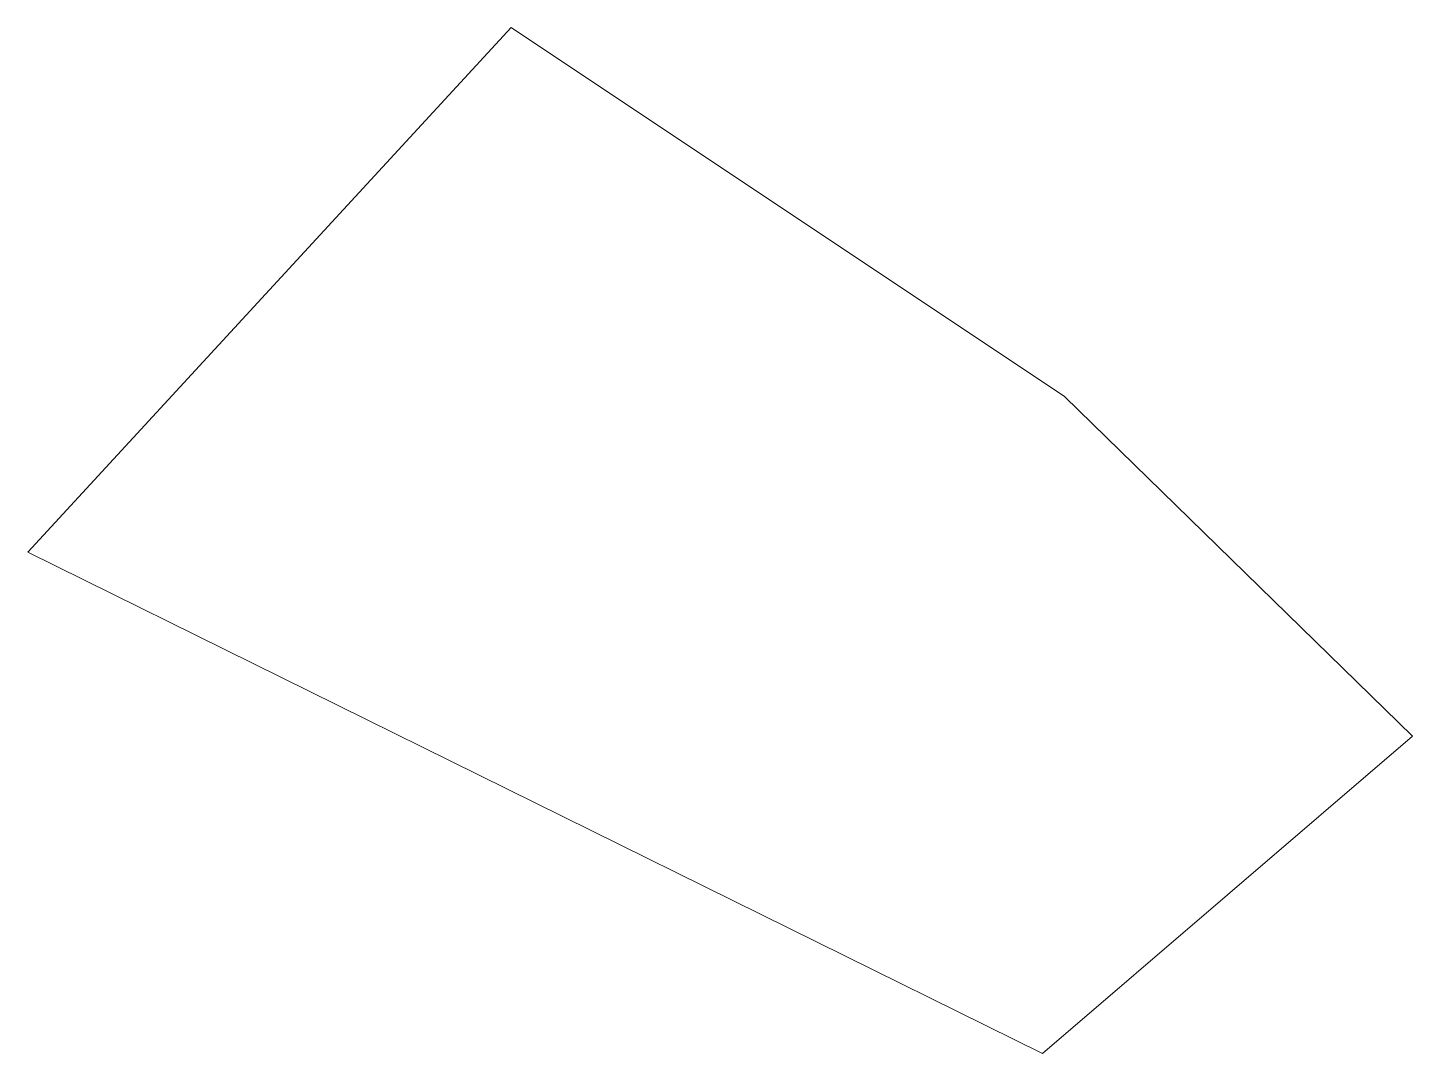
# Paper-space layout 'Rosetta-Sheet-F' of a CAD drawing. Header units: inches. Extents: x -1198 to -7, y -5 to 877.
import ezdxf

# ---------------------------------------------------------------- set-up
doc = ezdxf.new("R2010")
doc.units = ezdxf.units.IN
doc.layers.add('Rosetta-F-Class', color=7, linetype='Continuous', lineweight=5)

psp = doc.layouts.new('Rosetta-Sheet-F')

# ---------------------------------------------------------------- wipeouts: each hides what was drawn before it
at = {"color": 255, "linetype": 'Continuous', "lineweight": 5, "transparency": 33554687}
psp.add_wipeout([(-325.3, -5.4), (-1198.5, 426), (-782.5, 877.3), (-306.3, 559.8), (-7, 267.6)], dxfattribs=at).dxf.layer = 'Rosetta-F-Class'

# ---------------------------------------------------------------- next in the draw order: linework, layer by layer
at = {"layer": 'Rosetta-F-Class', "color": 7, "linetype": 'Continuous', "lineweight": 5, "transparency": 33554687, "flags": 128}
psp.add_lwpolyline([(-325.3, -5.4), (-1198.5, 426), (-782.5, 877.3), (-306.3, 559.8), (-7, 267.6)], close=True, dxfattribs=at)

doc.saveas('drawing.dxf')
